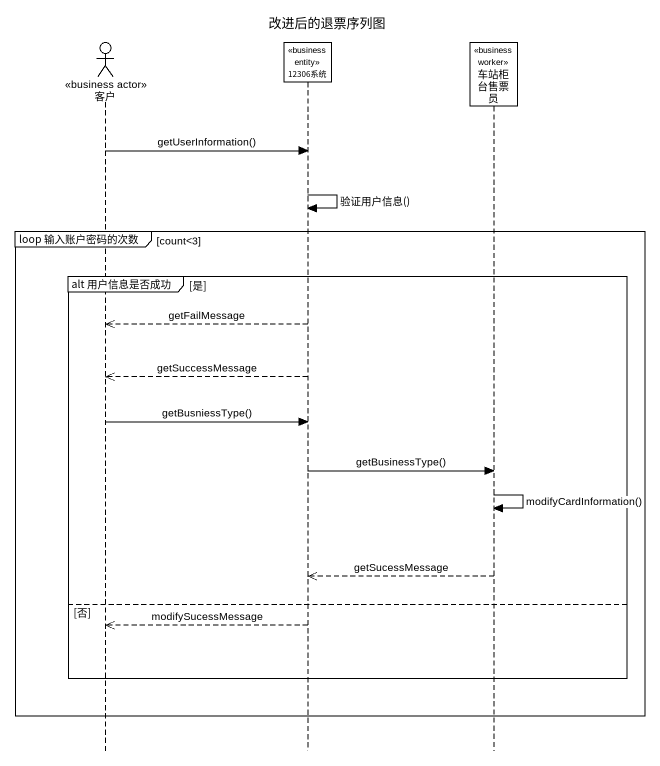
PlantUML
@startuml
title 改进后的退票序列图
hide footbox
actor 客户 <<business actor>>
participant "12306系统" as c12306系统 <<business entity>>
participant 车站柜台售票员 <<business worker>>

客户 -> c12306系统 : getUserInformation()
c12306系统 -> c12306系统 : 验证用户信息()
group loop 输入账户密码的次数 [count<3]
  group alt 用户信息是否成功 [是]
    c12306系统 -->> 客户 : getFailMessage
    c12306系统 -->> 客户 : getSuccessMessage
    客户 -> c12306系统 : getBusniessType()
    c12306系统 -> 车站柜台售票员 : getBusinessType()
    车站柜台售票员 -> 车站柜台售票员 : modifyCardInformation()
    车站柜台售票员 -->> c12306系统 : getSucessMessage
  else 否
    c12306系统 -->> 客户 : modifySucessMessage
  end
end
@enduml
